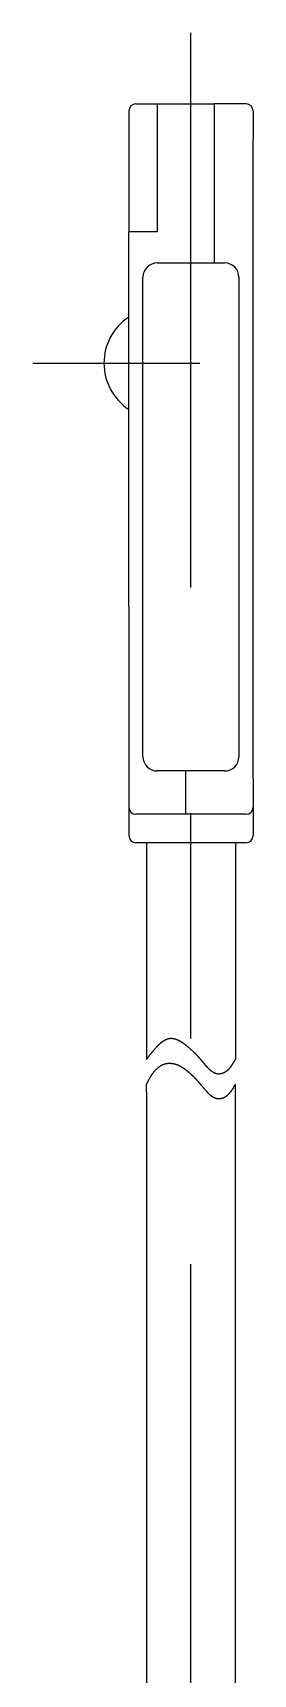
# Model space of a CAD drawing. Extents: x -60 to 109, y -90 to 2.
# Drawn here: x -4.3 to 1.9, y -44.21 to 2 of the extents above; entities that cross this region are included whole.
import ezdxf

# ---------------------------------------------------------------- set-up
doc = ezdxf.new("R2010")
doc.units = 0
doc.linetypes.add('CENTER', pattern=[50.8, 31.75, -6.35, 6.35, -6.35])
doc.layers.get('0').update_dxf_attribs({"linetype": 'CONTINUOUS'})
doc.layers.add('CENTER', color=1, linetype='CONTINUOUS')

msp = doc.modelspace()

# ---------------------------------------------------------------- linework, layer by layer
at = {"color": 7, "linetype": 'CONTINUOUS'}
for p, q in [((-1.4, 0), (-0.8, 0)), ((-0.8, 0), (-0.8, -1)), ((-0.8, 0), (0.8, 0)), ((1.7, 0), (0.8, 0)), ((0.8, 0), (0.8, -1)), ((-1.6, -0.2), (-1.6, -1)), ((1.9, -0.2), (1.9, -1)), ((-0.8, -0.5), (-0.8, -1)), ((-1.6, -1), (-1.6, -3.6)), ((-0.8, -1), (-0.8, -1.2)), ((-0.8, -1.2), (-0.8, -3.6)), ((0.8, -1), (0.8, -4.479)), ((1.9, -19), (1.9, -1)), ((-1.6, -5.95), (-1.6, -3.6)), ((-1.4, -3.6), (-1.6, -3.6)), ((-0.8, -3.6), (-1.4, -3.6)), ((-0.8, -4.479), (1.1, -4.479)), ((-1.2, -18.38), (-1.2, -4.879)), ((1.5, -4.879), (1.5, -18.38)), ((-1.6, -8.55), (-1.6, -5.95)), ((-1.6, -14.148), (-1.6, -8.55)), ((-1.6, -14.148), (-1.6, -20.6)), ((1.1, -18.78), (-0.8, -18.78)), ((0, -18.78), (0, -19)), ((0, -19), (0, -19.4)), ((0, -19.4), (0, -20)), ((1.9, -19), (1.9, -20.6)), ((1.7, -20), (-1.4, -20)), ((1.7, -20.8), (-1.4, -20.8)), ((-1.1, -20.8), (-1.1, -26.778)), ((1.4, -20.8), (1.4, -26.9)), ((-1.1, -26.778), (-1.1, -26.822)), ((-1.1, -26.778), (-1.1, -26.9)), ((-1.1, -27.72), (-1.1, -27.601)), ((-1.1, -27.813), (-1.1, -27.72)), ((1.4, -45.434), (1.4, -27.601)), ((-1.1, -27.813), (-1.1, -45.434))]:
    msp.add_line(p, q, dxfattribs=at)
at = {"color": 3}
for points in [[(-1.1, -26.9, 0), (-1.092, -26.889, 0), (-1.084, -26.879, 0), (-1.076, -26.868, 0), (-1.068, -26.858, 0), (-1.06, -26.848, 0), (-1.053, -26.837, 0), (-1.045, -26.827, 0), (-1.037, -26.816, 0), (-1.029, -26.806, 0), (-1.021, -26.796, 0), (-1.013, -26.785, 0), (-1.005, -26.775, 0), (-0.997, -26.765, 0), (-0.989, -26.755, 0), (-0.981, -26.744, 0), (-0.973, -26.734, 0), (-0.965, -26.724, 0), (-0.958, -26.714, 0), (-0.95, -26.704, 0), (-0.942, -26.694, 0), (-0.934, -26.684, 0), (-0.926, -26.675, 0), (-0.918, -26.665, 0), (-0.91, -26.655, 0), (-0.902, -26.646, 0), (-0.894, -26.636, 0), (-0.886, -26.627, 0), (-0.878, -26.617, 0), (-0.87, -26.608, 0), (-0.862, -26.599, 0), (-0.854, -26.59, 0), (-0.846, -26.581, 0), (-0.838, -26.572, 0), (-0.83, -26.563, 0), (-0.822, -26.554, 0), (-0.814, -26.545, 0), (-0.806, -26.537, 0), (-0.798, -26.528, 0), (-0.79, -26.52, 0), (-0.781, -26.512, 0), (-0.773, -26.504, 0), (-0.765, -26.496, 0), (-0.757, -26.488, 0), (-0.749, -26.48, 0), (-0.741, -26.473, 0), (-0.733, -26.465, 0), (-0.725, -26.458, 0), (-0.716, -26.451, 0), (-0.708, -26.444, 0), (-0.7, -26.437, 0), (-0.692, -26.43, 0), (-0.684, -26.423, 0), (-0.675, -26.417, 0), (-0.667, -26.41, 0), (-0.659, -26.404, 0), (-0.651, -26.398, 0), (-0.642, -26.392, 0), (-0.634, -26.387, 0), (-0.626, -26.381, 0), (-0.618, -26.376, 0), (-0.609, -26.371, 0), (-0.601, -26.366, 0), (-0.593, -26.361, 0), (-0.584, -26.356, 0), (-0.576, -26.352, 0), (-0.567, -26.347, 0), (-0.559, -26.343, 0), (-0.551, -26.34, 0), (-0.542, -26.336, 0), (-0.534, -26.332, 0), (-0.525, -26.329, 0), (-0.517, -26.326, 0), (-0.508, -26.323, 0), (-0.5, -26.32, 0), (-0.491, -26.318, 0), (-0.483, -26.316, 0), (-0.474, -26.314, 0), (-0.466, -26.312, 0), (-0.457, -26.31, 0), (-0.448, -26.309, 0), (-0.44, -26.308, 0), (-0.431, -26.307, 0), (-0.422, -26.306, 0), (-0.414, -26.306, 0), (-0.405, -26.306, 0), (-0.396, -26.306, 0), (-0.387, -26.306, 0), (-0.379, -26.307, 0), (-0.37, -26.308, 0), (-0.361, -26.309, 0), (-0.352, -26.31, 0), (-0.343, -26.311, 0), (-0.335, -26.313, 0), (-0.326, -26.315, 0), (-0.317, -26.317, 0), (-0.308, -26.319, 0), (-0.299, -26.322, 0), (-0.29, -26.325, 0), (-0.281, -26.327, 0), (-0.272, -26.331, 0), (-0.263, -26.334, 0), (-0.254, -26.337, 0), (-0.245, -26.341, 0), (-0.236, -26.345, 0), (-0.227, -26.349, 0), (-0.218, -26.353, 0), (-0.209, -26.357, 0), (-0.2, -26.362, 0), (-0.191, -26.366, 0), (-0.182, -26.371, 0), (-0.173, -26.376, 0), (-0.163, -26.381, 0), (-0.154, -26.387, 0), (-0.145, -26.392, 0), (-0.136, -26.398, 0), (-0.127, -26.403, 0), (-0.118, -26.409, 0), (-0.108, -26.415, 0), (-0.099, -26.421, 0), (-0.09, -26.428, 0), (-0.081, -26.434, 0), (-0.072, -26.441, 0), (-0.062, -26.447, 0), (-0.053, -26.454, 0), (-0.044, -26.461, 0), (-0.034, -26.468, 0), (-0.025, -26.475, 0), (-0.016, -26.482, 0), (-0.007, -26.489, 0), (0.003, -26.497, 0), (0.012, -26.504, 0), (0.021, -26.512, 0), (0.031, -26.519, 0), (0.04, -26.527, 0), (0.049, -26.535, 0), (0.059, -26.543, 0), (0.068, -26.551, 0), (0.077, -26.559, 0), (0.087, -26.567, 0), (0.096, -26.575, 0), (0.106, -26.583, 0), (0.115, -26.591, 0), (0.124, -26.6, 0), (0.134, -26.608, 0), (0.143, -26.617, 0), (0.152, -26.625, 0), (0.162, -26.634, 0), (0.171, -26.642, 0), (0.181, -26.651, 0), (0.19, -26.659, 0), (0.199, -26.668, 0), (0.209, -26.677, 0), (0.218, -26.685, 0), (0.228, -26.694, 0), (0.237, -26.703, 0), (0.246, -26.712, 0), (0.256, -26.72, 0), (0.265, -26.729, 0), (0.275, -26.738, 0)], [(0.275, -26.738, 0), (0.278, -26.741, 0), (0.281, -26.745, 0), (0.285, -26.748, 0), (0.288, -26.752, 0), (0.291, -26.756, 0), (0.294, -26.759, 0), (0.298, -26.763, 0), (0.301, -26.766, 0), (0.304, -26.77, 0), (0.307, -26.773, 0), (0.311, -26.777, 0), (0.314, -26.78, 0), (0.317, -26.784, 0), (0.32, -26.787, 0), (0.323, -26.791, 0), (0.327, -26.794, 0), (0.33, -26.798, 0), (0.333, -26.802, 0), (0.336, -26.805, 0), (0.34, -26.809, 0), (0.343, -26.812, 0), (0.346, -26.816, 0), (0.349, -26.819, 0), (0.352, -26.823, 0), (0.356, -26.826, 0), (0.359, -26.83, 0), (0.362, -26.834, 0), (0.365, -26.837, 0), (0.368, -26.841, 0), (0.371, -26.845, 0), (0.375, -26.848, 0), (0.378, -26.852, 0), (0.381, -26.855, 0), (0.384, -26.859, 0), (0.387, -26.863, 0), (0.39, -26.866, 0), (0.393, -26.87, 0), (0.397, -26.873, 0), (0.4, -26.877, 0), (0.403, -26.881, 0), (0.406, -26.884, 0), (0.409, -26.888, 0), (0.412, -26.892, 0), (0.415, -26.895, 0), (0.418, -26.899, 0), (0.421, -26.903, 0), (0.424, -26.906, 0), (0.428, -26.91, 0), (0.431, -26.914, 0), (0.434, -26.917, 0), (0.437, -26.921, 0), (0.44, -26.925, 0), (0.443, -26.928, 0), (0.446, -26.932, 0), (0.449, -26.936, 0), (0.452, -26.939, 0), (0.455, -26.943, 0), (0.458, -26.947, 0), (0.461, -26.95, 0), (0.464, -26.954, 0), (0.468, -26.958, 0), (0.471, -26.962, 0), (0.474, -26.965, 0), (0.477, -26.969, 0), (0.48, -26.973, 0), (0.483, -26.976, 0), (0.486, -26.98, 0), (0.489, -26.984, 0), (0.492, -26.987, 0), (0.495, -26.991, 0), (0.498, -26.995, 0), (0.501, -26.998, 0), (0.504, -27.002, 0), (0.507, -27.006, 0), (0.511, -27.009, 0), (0.514, -27.013, 0), (0.517, -27.017, 0), (0.52, -27.02, 0), (0.523, -27.024, 0), (0.526, -27.028, 0), (0.529, -27.031, 0), (0.532, -27.035, 0), (0.535, -27.039, 0), (0.538, -27.042, 0), (0.542, -27.046, 0), (0.545, -27.049, 0), (0.548, -27.053, 0), (0.551, -27.057, 0), (0.554, -27.06, 0), (0.557, -27.064, 0), (0.56, -27.068, 0), (0.564, -27.071, 0), (0.567, -27.075, 0), (0.57, -27.078, 0), (0.573, -27.082, 0), (0.576, -27.086, 0), (0.579, -27.089, 0), (0.583, -27.093, 0), (0.586, -27.096, 0), (0.589, -27.1, 0), (0.592, -27.104, 0), (0.595, -27.107, 0), (0.599, -27.111, 0), (0.602, -27.114, 0), (0.605, -27.118, 0), (0.608, -27.121, 0), (0.612, -27.125, 0), (0.615, -27.128, 0), (0.618, -27.132, 0), (0.622, -27.135, 0), (0.625, -27.139, 0), (0.628, -27.142, 0), (0.632, -27.146, 0), (0.635, -27.149, 0), (0.638, -27.153, 0), (0.642, -27.156, 0), (0.645, -27.159, 0), (0.649, -27.163, 0), (0.652, -27.166, 0), (0.656, -27.169, 0), (0.659, -27.173, 0), (0.663, -27.176, 0), (0.666, -27.179, 0), (0.67, -27.182, 0), (0.673, -27.186, 0), (0.677, -27.189, 0), (0.68, -27.192, 0), (0.684, -27.195, 0), (0.688, -27.198, 0), (0.691, -27.201, 0), (0.695, -27.204, 0), (0.699, -27.207, 0), (0.703, -27.21, 0), (0.706, -27.213, 0), (0.71, -27.216, 0), (0.714, -27.219, 0), (0.718, -27.222, 0), (0.722, -27.225, 0), (0.726, -27.228, 0), (0.73, -27.231, 0), (0.734, -27.233, 0), (0.738, -27.236, 0), (0.742, -27.239, 0), (0.746, -27.241, 0), (0.75, -27.244, 0), (0.754, -27.247, 0), (0.758, -27.249, 0), (0.762, -27.252, 0), (0.767, -27.254, 0), (0.771, -27.256, 0), (0.775, -27.259, 0), (0.779, -27.261, 0), (0.784, -27.263, 0), (0.788, -27.265, 0), (0.793, -27.268, 0), (0.797, -27.27, 0), (0.801, -27.272, 0), (0.806, -27.274, 0), (0.81, -27.276, 0), (0.815, -27.278, 0), (0.819, -27.28, 0), (0.824, -27.281, 0), (0.828, -27.283, 0), (0.833, -27.285, 0), (0.838, -27.286, 0), (0.842, -27.288, 0), (0.847, -27.289, 0), (0.851, -27.291, 0), (0.856, -27.292, 0), (0.861, -27.293, 0), (0.865, -27.295, 0), (0.87, -27.296, 0), (0.875, -27.297, 0), (0.88, -27.298, 0), (0.884, -27.299, 0), (0.889, -27.3, 0), (0.894, -27.3, 0), (0.899, -27.301, 0), (0.903, -27.302, 0), (0.908, -27.302, 0), (0.913, -27.303, 0), (0.918, -27.303, 0), (0.922, -27.303, 0), (0.927, -27.303, 0), (0.932, -27.303, 0), (0.937, -27.303, 0), (0.942, -27.303, 0), (0.946, -27.303, 0), (0.951, -27.303, 0), (0.956, -27.303, 0), (0.961, -27.302, 0), (0.966, -27.302, 0), (0.97, -27.301, 0), (0.975, -27.301, 0), (0.98, -27.3, 0), (0.985, -27.299, 0), (0.99, -27.298, 0), (0.994, -27.297, 0), (0.999, -27.296, 0), (1.004, -27.295, 0), (1.009, -27.294, 0), (1.013, -27.293, 0), (1.018, -27.292, 0), (1.023, -27.29, 0), (1.027, -27.289, 0), (1.032, -27.288, 0), (1.037, -27.286, 0), (1.041, -27.285, 0), (1.046, -27.283, 0), (1.051, -27.281, 0), (1.055, -27.279, 0), (1.06, -27.278, 0), (1.064, -27.276, 0), (1.069, -27.274, 0), (1.073, -27.272, 0), (1.078, -27.27, 0), (1.082, -27.268, 0), (1.087, -27.265, 0), (1.091, -27.263, 0), (1.095, -27.261, 0), (1.1, -27.259, 0), (1.104, -27.256, 0), (1.108, -27.254, 0), (1.113, -27.252, 0), (1.117, -27.249, 0), (1.121, -27.247, 0), (1.125, -27.244, 0), (1.129, -27.242, 0), (1.133, -27.239, 0), (1.138, -27.236, 0), (1.142, -27.234, 0), (1.146, -27.231, 0), (1.149, -27.228, 0), (1.153, -27.225, 0), (1.157, -27.223, 0), (1.161, -27.22, 0), (1.165, -27.217, 0), (1.169, -27.214, 0), (1.172, -27.211, 0), (1.176, -27.208, 0), (1.18, -27.205, 0), (1.183, -27.202, 0), (1.187, -27.198, 0), (1.191, -27.195, 0), (1.194, -27.192, 0), (1.198, -27.189, 0), (1.201, -27.186, 0), (1.205, -27.182, 0), (1.208, -27.179, 0), (1.212, -27.176, 0), (1.215, -27.172, 0), (1.218, -27.169, 0), (1.222, -27.166, 0), (1.225, -27.162, 0), (1.228, -27.159, 0), (1.231, -27.155, 0), (1.235, -27.152, 0), (1.238, -27.148, 0), (1.241, -27.145, 0), (1.244, -27.141, 0), (1.247, -27.137, 0), (1.25, -27.134, 0), (1.253, -27.13, 0), (1.256, -27.126, 0), (1.259, -27.123, 0), (1.262, -27.119, 0), (1.265, -27.115, 0), (1.268, -27.111, 0), (1.271, -27.108, 0), (1.274, -27.104, 0), (1.277, -27.1, 0), (1.28, -27.096, 0), (1.283, -27.092, 0), (1.286, -27.088, 0), (1.288, -27.084, 0), (1.291, -27.081, 0), (1.294, -27.076, 0), (1.297, -27.073, 0), (1.299, -27.069, 0), (1.302, -27.065, 0), (1.305, -27.061, 0), (1.308, -27.056, 0), (1.31, -27.052, 0), (1.313, -27.048, 0), (1.316, -27.044, 0), (1.318, -27.04, 0), (1.321, -27.036, 0), (1.323, -27.032, 0), (1.326, -27.028, 0), (1.329, -27.024, 0), (1.331, -27.02, 0), (1.334, -27.015, 0), (1.336, -27.011, 0), (1.339, -27.007, 0), (1.341, -27.003, 0), (1.344, -26.998, 0), (1.346, -26.994, 0), (1.349, -26.99, 0), (1.351, -26.986, 0), (1.354, -26.982, 0), (1.356, -26.977, 0), (1.359, -26.973, 0), (1.361, -26.969, 0), (1.364, -26.965, 0), (1.366, -26.96, 0), (1.369, -26.956, 0), (1.371, -26.952, 0), (1.373, -26.947, 0), (1.376, -26.943, 0), (1.378, -26.939, 0), (1.381, -26.934, 0), (1.383, -26.93, 0), (1.386, -26.926, 0), (1.388, -26.921, 0), (1.39, -26.917, 0), (1.393, -26.913, 0), (1.395, -26.908, 0), (1.398, -26.904, 0), (1.4, -26.9, 0)], [(-1.1, -27.601, 0), (-1.097, -27.595, 0), (-1.094, -27.589, 0), (-1.091, -27.583, 0), (-1.087, -27.576, 0), (-1.084, -27.57, 0), (-1.081, -27.564, 0), (-1.078, -27.558, 0), (-1.075, -27.552, 0), (-1.072, -27.545, 0), (-1.068, -27.539, 0), (-1.065, -27.533, 0), (-1.062, -27.527, 0), (-1.059, -27.52, 0), (-1.056, -27.514, 0), (-1.053, -27.508, 0), (-1.049, -27.502, 0), (-1.046, -27.496, 0), (-1.043, -27.49, 0), (-1.04, -27.483, 0), (-1.036, -27.477, 0), (-1.033, -27.471, 0), (-1.03, -27.465, 0), (-1.026, -27.459, 0), (-1.023, -27.453, 0), (-1.02, -27.447, 0), (-1.016, -27.441, 0), (-1.013, -27.435, 0), (-1.01, -27.429, 0), (-1.006, -27.423, 0), (-1.003, -27.417, 0), (-0.999, -27.411, 0), (-0.996, -27.405, 0), (-0.992, -27.399, 0), (-0.989, -27.393, 0), (-0.985, -27.387, 0), (-0.981, -27.381, 0), (-0.978, -27.375, 0), (-0.974, -27.369, 0), (-0.971, -27.363, 0), (-0.967, -27.357, 0), (-0.963, -27.352, 0), (-0.959, -27.346, 0), (-0.956, -27.34, 0), (-0.952, -27.334, 0), (-0.948, -27.328, 0), (-0.944, -27.323, 0), (-0.94, -27.317, 0), (-0.936, -27.311, 0), (-0.932, -27.305, 0), (-0.928, -27.3, 0), (-0.924, -27.294, 0), (-0.92, -27.289, 0), (-0.916, -27.283, 0), (-0.912, -27.277, 0), (-0.908, -27.272, 0), (-0.904, -27.267, 0), (-0.899, -27.261, 0), (-0.895, -27.256, 0), (-0.891, -27.25, 0), (-0.886, -27.245, 0), (-0.882, -27.239, 0), (-0.877, -27.234, 0), (-0.873, -27.229, 0), (-0.868, -27.224, 0), (-0.864, -27.218, 0), (-0.859, -27.213, 0), (-0.854, -27.208, 0), (-0.85, -27.203, 0), (-0.845, -27.198, 0), (-0.84, -27.193, 0), (-0.835, -27.188, 0), (-0.83, -27.183, 0), (-0.825, -27.178, 0), (-0.82, -27.173, 0), (-0.815, -27.168, 0), (-0.81, -27.163, 0), (-0.805, -27.158, 0), (-0.799, -27.153, 0), (-0.794, -27.149, 0), (-0.789, -27.144, 0), (-0.783, -27.139, 0), (-0.778, -27.135, 0), (-0.773, -27.13, 0), (-0.767, -27.126, 0), (-0.761, -27.122, 0), (-0.756, -27.117, 0), (-0.75, -27.113, 0), (-0.745, -27.109, 0), (-0.739, -27.105, 0), (-0.733, -27.1, 0), (-0.727, -27.096, 0), (-0.721, -27.092, 0), (-0.716, -27.088, 0), (-0.71, -27.085, 0), (-0.704, -27.081, 0), (-0.698, -27.077, 0), (-0.692, -27.074, 0), (-0.686, -27.07, 0), (-0.68, -27.067, 0), (-0.673, -27.063, 0), (-0.667, -27.06, 0), (-0.661, -27.057, 0), (-0.655, -27.054, 0), (-0.648, -27.051, 0), (-0.642, -27.048, 0), (-0.636, -27.045, 0), (-0.629, -27.042, 0), (-0.623, -27.04, 0), (-0.617, -27.037, 0), (-0.61, -27.035, 0), (-0.604, -27.032, 0), (-0.597, -27.03, 0), (-0.59, -27.028, 0), (-0.584, -27.026, 0), (-0.577, -27.024, 0), (-0.57, -27.022, 0), (-0.564, -27.02, 0), (-0.557, -27.019, 0), (-0.55, -27.017, 0), (-0.544, -27.016, 0), (-0.537, -27.015, 0), (-0.53, -27.014, 0), (-0.523, -27.012, 0), (-0.516, -27.012, 0), (-0.509, -27.011, 0), (-0.502, -27.01, 0), (-0.495, -27.009, 0), (-0.488, -27.009, 0), (-0.482, -27.008, 0), (-0.475, -27.008, 0), (-0.468, -27.008, 0), (-0.461, -27.008, 0), (-0.454, -27.008, 0), (-0.447, -27.008, 0), (-0.44, -27.008, 0), (-0.433, -27.008, 0), (-0.426, -27.008, 0), (-0.419, -27.009, 0), (-0.412, -27.009, 0), (-0.405, -27.01, 0), (-0.398, -27.011, 0), (-0.391, -27.012, 0), (-0.384, -27.012, 0), (-0.377, -27.013, 0), (-0.37, -27.014, 0), (-0.363, -27.016, 0), (-0.356, -27.017, 0), (-0.349, -27.018, 0), (-0.342, -27.019, 0), (-0.335, -27.021, 0), (-0.328, -27.022, 0), (-0.321, -27.024, 0), (-0.314, -27.026, 0), (-0.308, -27.027, 0), (-0.301, -27.029, 0), (-0.294, -27.031, 0), (-0.287, -27.033, 0), (-0.281, -27.035, 0), (-0.274, -27.037, 0), (-0.267, -27.04, 0), (-0.261, -27.042, 0), (-0.254, -27.044, 0), (-0.247, -27.047, 0), (-0.241, -27.049, 0), (-0.234, -27.052, 0), (-0.228, -27.054, 0), (-0.221, -27.057, 0), (-0.215, -27.059, 0), (-0.209, -27.062, 0), (-0.202, -27.065, 0), (-0.196, -27.068, 0), (-0.19, -27.071, 0), (-0.183, -27.074, 0), (-0.177, -27.077, 0), (-0.171, -27.08, 0), (-0.165, -27.083, 0), (-0.159, -27.086, 0), (-0.152, -27.09, 0), (-0.146, -27.093, 0), (-0.14, -27.096, 0), (-0.134, -27.099, 0), (-0.128, -27.103, 0), (-0.122, -27.106, 0), (-0.116, -27.11, 0), (-0.11, -27.113, 0), (-0.104, -27.117, 0), (-0.098, -27.121, 0), (-0.092, -27.124, 0), (-0.087, -27.128, 0), (-0.081, -27.132, 0), (-0.075, -27.136, 0), (-0.069, -27.14, 0), (-0.063, -27.143, 0), (-0.058, -27.147, 0), (-0.052, -27.151, 0), (-0.046, -27.155, 0), (-0.04, -27.159, 0), (-0.035, -27.163, 0), (-0.029, -27.167, 0), (-0.023, -27.171, 0), (-0.018, -27.175, 0), (-0.012, -27.18, 0), (-0.007, -27.184, 0), (-0.001, -27.188, 0), (0.004, -27.192, 0), (0.01, -27.196, 0), (0.015, -27.201, 0), (0.021, -27.205, 0), (0.026, -27.209, 0), (0.032, -27.213, 0), (0.037, -27.218, 0), (0.043, -27.222, 0), (0.048, -27.227, 0), (0.053, -27.231, 0), (0.059, -27.235, 0), (0.064, -27.24, 0), (0.069, -27.244, 0), (0.075, -27.249, 0), (0.08, -27.253, 0), (0.085, -27.258, 0), (0.091, -27.262, 0), (0.096, -27.267, 0), (0.101, -27.271, 0), (0.106, -27.276, 0), (0.111, -27.28, 0), (0.117, -27.285, 0), (0.122, -27.29, 0), (0.127, -27.294, 0), (0.132, -27.299, 0), (0.137, -27.303, 0), (0.142, -27.308, 0), (0.147, -27.313, 0), (0.152, -27.318, 0), (0.157, -27.322, 0), (0.163, -27.327, 0), (0.168, -27.332, 0), (0.173, -27.337, 0), (0.178, -27.341, 0), (0.183, -27.346, 0), (0.188, -27.351, 0), (0.193, -27.356, 0), (0.197, -27.361, 0), (0.202, -27.366, 0), (0.207, -27.37, 0), (0.212, -27.375, 0), (0.217, -27.38, 0), (0.222, -27.385, 0), (0.227, -27.39, 0), (0.232, -27.395, 0), (0.237, -27.4, 0), (0.241, -27.405, 0), (0.246, -27.41, 0), (0.251, -27.415, 0), (0.256, -27.42, 0), (0.261, -27.425, 0), (0.265, -27.43, 0), (0.27, -27.435, 0), (0.275, -27.44, 0), (0.28, -27.445, 0), (0.284, -27.45, 0), (0.289, -27.455, 0), (0.294, -27.46, 0), (0.299, -27.465, 0), (0.303, -27.47, 0), (0.308, -27.475, 0), (0.313, -27.48, 0), (0.317, -27.485, 0), (0.322, -27.491, 0), (0.327, -27.496, 0), (0.331, -27.501, 0), (0.336, -27.506, 0), (0.34, -27.511, 0), (0.345, -27.516, 0), (0.35, -27.521, 0), (0.354, -27.527, 0), (0.359, -27.532, 0), (0.363, -27.537, 0), (0.368, -27.542, 0), (0.373, -27.547, 0), (0.377, -27.553, 0), (0.382, -27.558, 0), (0.386, -27.563, 0), (0.391, -27.568, 0), (0.395, -27.574, 0), (0.4, -27.579, 0), (0.404, -27.584, 0), (0.409, -27.589, 0), (0.413, -27.595, 0), (0.418, -27.6, 0), (0.422, -27.605, 0), (0.427, -27.61, 0), (0.431, -27.616, 0), (0.436, -27.621, 0), (0.44, -27.626, 0), (0.444, -27.632, 0), (0.449, -27.637, 0), (0.453, -27.642, 0), (0.458, -27.648, 0), (0.462, -27.653, 0), (0.467, -27.658, 0), (0.471, -27.663, 0), (0.475, -27.669, 0), (0.48, -27.674, 0), (0.484, -27.679, 0), (0.489, -27.685, 0), (0.493, -27.69, 0), (0.498, -27.695, 0), (0.502, -27.701, 0), (0.507, -27.706, 0), (0.511, -27.711, 0), (0.515, -27.716, 0), (0.52, -27.722, 0), (0.524, -27.727, 0), (0.529, -27.732, 0), (0.533, -27.738, 0), (0.538, -27.743, 0), (0.542, -27.748, 0), (0.547, -27.753, 0), (0.551, -27.759, 0), (0.556, -27.764, 0), (0.56, -27.769, 0), (0.565, -27.774, 0), (0.57, -27.78, 0), (0.574, -27.785, 0), (0.579, -27.79, 0), (0.583, -27.795, 0), (0.588, -27.8, 0), (0.593, -27.805, 0), (0.597, -27.811, 0), (0.602, -27.816, 0), (0.607, -27.821, 0), (0.611, -27.826, 0), (0.616, -27.831, 0), (0.621, -27.836, 0), (0.626, -27.841, 0), (0.63, -27.846, 0), (0.635, -27.851, 0), (0.64, -27.856, 0), (0.645, -27.861, 0), (0.65, -27.866, 0), (0.655, -27.87, 0), (0.66, -27.875, 0), (0.665, -27.88, 0), (0.67, -27.885, 0), (0.675, -27.889, 0), (0.681, -27.894, 0), (0.686, -27.898, 0), (0.691, -27.903, 0), (0.697, -27.907, 0), (0.702, -27.912, 0), (0.707, -27.916, 0), (0.713, -27.92, 0), (0.719, -27.924, 0), (0.724, -27.928, 0), (0.73, -27.932, 0), (0.736, -27.936, 0), (0.741, -27.94, 0), (0.747, -27.944, 0), (0.753, -27.948, 0), (0.759, -27.951, 0), (0.765, -27.955, 0), (0.772, -27.958, 0), (0.778, -27.962, 0), (0.784, -27.965, 0), (0.79, -27.968, 0), (0.797, -27.971, 0), (0.803, -27.974, 0), (0.809, -27.977, 0), (0.816, -27.98, 0), (0.822, -27.982, 0), (0.829, -27.985, 0), (0.836, -27.987, 0), (0.842, -27.989, 0), (0.849, -27.992, 0), (0.856, -27.994, 0), (0.862, -27.995, 0), (0.869, -27.997, 0), (0.876, -27.999, 0), (0.883, -28, 0), (0.89, -28.001, 0), (0.896, -28.002, 0), (0.903, -28.003, 0), (0.91, -28.004, 0), (0.917, -28.005, 0), (0.924, -28.005, 0), (0.931, -28.005, 0), (0.938, -28.005, 0), (0.945, -28.005, 0), (0.952, -28.005, 0), (0.959, -28.004, 0), (0.966, -28.003, 0), (0.973, -28.003, 0), (0.979, -28.002, 0), (0.986, -28, 0), (0.993, -27.999, 0), (1, -27.998, 0), (1.007, -27.996, 0), (1.014, -27.994, 0), (1.021, -27.993, 0), (1.027, -27.991, 0), (1.034, -27.988, 0), (1.041, -27.986, 0), (1.047, -27.984, 0), (1.054, -27.981, 0), (1.061, -27.979, 0), (1.067, -27.976, 0), (1.074, -27.973, 0), (1.08, -27.97, 0), (1.087, -27.967, 0), (1.093, -27.964, 0), (1.099, -27.961, 0), (1.105, -27.957, 0), (1.112, -27.954, 0), (1.118, -27.95, 0), (1.124, -27.947, 0), (1.13, -27.943, 0), (1.136, -27.939, 0), (1.141, -27.935, 0), (1.147, -27.931, 0), (1.153, -27.927, 0), (1.158, -27.923, 0), (1.164, -27.919, 0), (1.169, -27.915, 0), (1.175, -27.91, 0), (1.18, -27.906, 0), (1.185, -27.902, 0), (1.191, -27.897, 0), (1.196, -27.892, 0), (1.201, -27.888, 0), (1.206, -27.883, 0), (1.211, -27.878, 0), (1.215, -27.873, 0), (1.22, -27.869, 0), (1.225, -27.864, 0), (1.23, -27.859, 0), (1.234, -27.854, 0), (1.239, -27.848, 0), (1.243, -27.843, 0), (1.248, -27.838, 0), (1.252, -27.833, 0), (1.257, -27.827, 0), (1.261, -27.822, 0), (1.265, -27.817, 0), (1.27, -27.811, 0), (1.274, -27.806, 0), (1.278, -27.8, 0), (1.282, -27.794, 0), (1.286, -27.789, 0), (1.29, -27.783, 0), (1.294, -27.777, 0), (1.298, -27.772, 0), (1.302, -27.766, 0), (1.306, -27.76, 0), (1.31, -27.754, 0), (1.314, -27.748, 0), (1.318, -27.743, 0), (1.321, -27.737, 0), (1.325, -27.731, 0), (1.329, -27.725, 0), (1.333, -27.719, 0), (1.336, -27.713, 0), (1.34, -27.707, 0), (1.344, -27.701, 0), (1.347, -27.694, 0), (1.351, -27.688, 0), (1.354, -27.682, 0), (1.358, -27.676, 0), (1.362, -27.67, 0), (1.365, -27.664, 0), (1.369, -27.657, 0), (1.372, -27.651, 0), (1.376, -27.645, 0), (1.379, -27.639, 0), (1.383, -27.633, 0), (1.386, -27.626, 0), (1.39, -27.62, 0), (1.393, -27.614, 0), (1.397, -27.608, 0), (1.4, -27.601, 0)]]:
    msp.add_polyline3d(points, dxfattribs=at)
at = {"color": 7, "linetype": 'CONTINUOUS'}
for centre, radius, start, end in [((-1.4, -0.2), 0.2, 90, 180), ((1.7, -0.2), 0.2, 0, 90), ((-0.8, -4.879), 0.4, 90, 180), ((1.1, -4.879), 0.4, 0, 90), ((-0.743, -7.3), 1.557, 123.3985, 236.6015), ((-0.8, -18.38), 0.4, 180, 270), ((1.1, -18.38), 0.4, 270, 0), ((-1.4, -19.8), 0.2, 180, 270), ((-1.4, -19.8), 0.2, 180, 270), ((1.7, -19.8), 0.2, 270, 0), ((1.7, -19.8), 0.2, 270, 0), ((-1.4, -20.6), 0.2, 180, 270), ((-1.4, -20.6), 0.2, 180, 270), ((1.7, -20.6), 0.2, 270, 0), ((1.7, -20.6), 0.2, 270, 0)]:
    msp.add_arc(centre, radius, start, end, dxfattribs=at)
at = {"layer": 'CENTER', "color": 1, "linetype": 'CENTER'}
for p, q in [((0.15, -64.414), (0.15, 2)), ((-4.3, -7.3), (0.4, -7.3))]:
    msp.add_line(p, q, dxfattribs=at)

doc.saveas('drawing.dxf')
